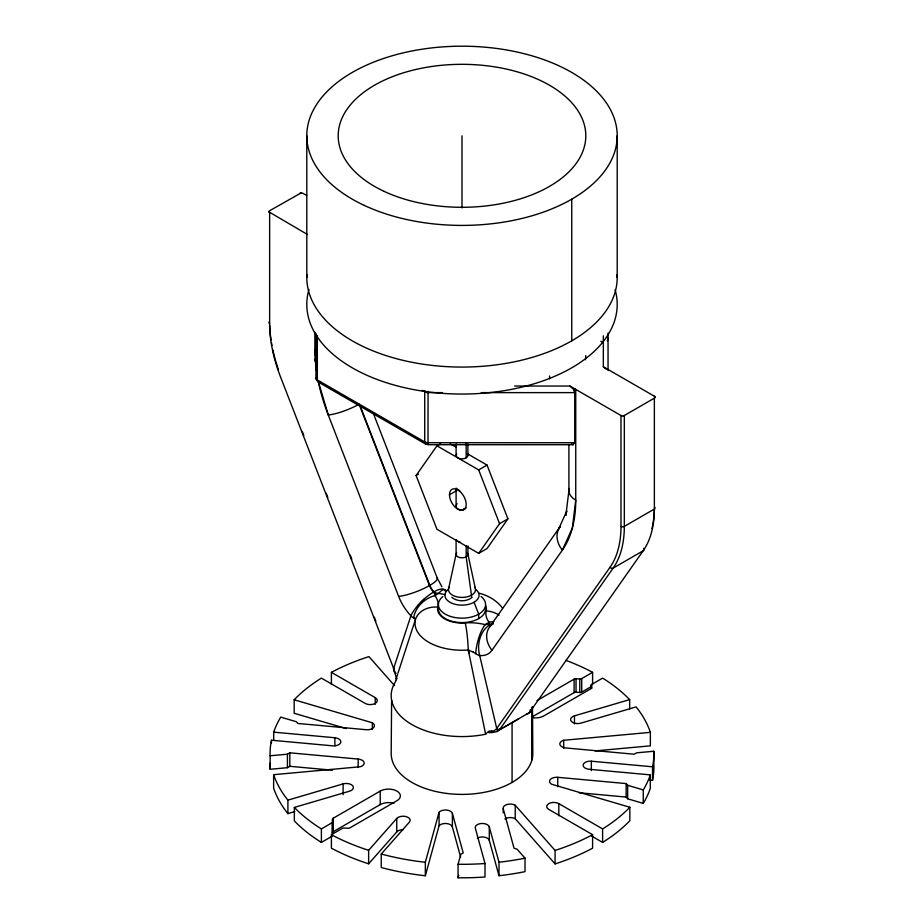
<?xml version="1.0" encoding="UTF-8"?>
<svg xmlns="http://www.w3.org/2000/svg" width="924" height="924" viewBox="0 0 924 924"><rect width="100%" height="100%" fill="white"/><g stroke="black" fill="none" stroke-linecap="round" stroke-linejoin="round"><path stroke-width="1.39" d="M568.918 444.502L568.907 490.609L565.892 515.257L566.782 511.041L558.627 529.071M391.614 700.184L391.187 753.51A70.813 40.887 0 0 0 462 794.397A70.813 40.887 0 0 0 532.813 753.51L532.49 706.779M395.241 682.051A70.813 40.887 0 0 0 411.931 724.601A70.813 40.887 0 0 0 485.631 734.234C489.893 729.267 488.473 733.206 493.289 732.293M532.282 706.952L531.947 759.909L532.293 707.472M481.242 392.619L574.67 392.619L574.728 388.761L569.946 386.036L514.61 386.036M489.431 732.339L488.738 731.542M396.431 678.516L393.89 669.091L280.596 377.096A115.662 66.782 60 0 1 269.635 323.55A2.356 1.363 0 0 1 269.392 321.783M603.326 335.816L603.326 366.77L608.05 369.531A23.366 13.49 0 0 1 609.135 370.12L654.365 396.234A2.356 1.363 0 0 1 654.365 398.163L624.324 415.511A2.356 1.363 0 0 1 620.986 415.511L575.744 389.397A23.366 13.49 0 0 1 574.728 388.761L574.728 442.735L573.169 444.721L427.997 444.71L428.066 391.291M465.28 508.408C461.723 511.688 453.234 508.939 457.091 503.684M396.442 678.204L396.431 678.643M448.66 588.403L456.167 553.892M393.913 803.337A11.804 6.815 0 0 0 380.214 804.585L333.206 831.727A2.356 1.363 0 0 0 332.524 832.847L332.524 819.357A2.356 1.363 0 0 1 333.206 818.237L380.214 791.094A11.804 6.815 0 0 1 396.904 791.094A11.804 6.815 0 0 1 396.904 800.738L349.896 827.869A2.356 1.363 0 0 1 347.967 828.262L344.213 828.019A2.356 1.363 0 0 0 342.284 828.412L331.404 834.695L331.404 848.186A191.903 110.799 0 0 0 368.63 863.801L368.63 850.311L396.754 818.445A7.08 4.089 0 0 1 406.271 816.654A7.08 4.089 0 0 1 409.367 822.152L381.242 854.03L381.242 867.521A191.903 110.799 0 0 0 425.34 875.767L425.34 862.277L439.073 812.231A7.08 4.089 0 0 1 446.488 810.048A7.08 4.089 0 0 1 452.379 813.443L463.213 852.921L460.822 854.307L458.073 864.286L458.073 877.777A191.903 110.799 0 0 0 485.008 877.003L485.008 863.513L475.317 828.181A7.08 4.089 0 0 1 481.196 823.503A7.08 4.089 0 0 1 489.304 826.911L498.995 862.231L498.995 875.721A191.903 110.799 0 0 0 525.017 871.655L525.017 858.165L517.07 849.168L514.056 848.278L503.233 808.8A7.08 4.089 0 0 1 507.01 804.515A7.08 4.089 0 0 1 515.234 805.266L555.07 850.415L555.07 863.905A191.903 110.799 0 0 0 592.596 848.186L592.596 834.695L548.798 809.412A7.08 4.089 0 0 1 548.798 803.626A7.08 4.089 0 0 1 558.812 803.626L602.61 828.92L602.61 842.411L591.66 836.081M425.34 875.767L439.073 825.721L439.073 812.231M458.073 877.777L458.766 875.282M332.27 836.128L321.39 842.411L321.39 828.92L332.536 822.441L332.524 819.357M629.66 709.054L629.66 699.607A191.903 110.799 0 0 0 602.61 678.112L591.464 684.58L591.06 688.207M607.53 340.575L608.05 338.819A4.724 2.726 0 0 0 607.53 337.583M395.588 680.93L397.667 674.174M398.013 673.053L415.43 619.484L414.703 618.271M395.553 681.427L395.853 680.572M488.946 731.173L489.108 732.143M489.42 731.196L494.005 730.861L496.477 728.944A26.992 7.611 -42 0 0 496.731 728.47L610.025 567.29A115.662 66.782 60 0 0 620.986 526.391L620.986 415.511M607.345 340.737L607.819 340.009M467.405 453.753L487.04 465.084L507.9 518.861L487.04 548.544L478.69 553.361L436.96 529.267L416.1 475.502L436.96 445.818L440.54 443.751M478.69 553.361L499.561 523.677L507.9 518.861M489.789 626.749L560.163 526.622A23.366 18.434 35.1 0 0 562.358 550.138L491.972 650.265A35.17 20.305 60 0 1 479.695 655.474A3.811 1.79 39.3 0 1 478.551 655.278L475.721 653.684A20.143 15.419 30.1 0 0 473.261 652.055M494.005 732.247L497.459 731.438L499.584 729.671L613.143 568.121A118.029 68.145 60 0 0 624.324 526.391L624.324 415.511L623.019 415.892M526.715 713.755L528.285 713.663L529.579 712.404A26.819 5.671 -38.8 0 1 529.891 711.954L643.185 550.773A118.029 68.145 60 0 0 654.365 509.043A2.356 1.363 0 0 0 654.608 507.288M445.299 591.106A23.366 7.496 -43.9 0 0 433.933 591.88L433.599 592.065A23.366 7.496 -43.9 0 0 424.058 599.133L417.694 605.624A23.366 7.496 -43.9 0 0 410.926 615.765L393.416 669.045L394.109 668.26M437.826 607.08A36.902 21.298 0 0 0 434.846 595.61L434.603 593.566A4.759 2.529 33.7 0 0 434.361 593.069L438.865 593.312A36.914 21.31 0 0 0 445.276 594.571M417.694 605.624L418.872 604.284M368.63 863.801L396.754 831.935A7.08 4.089 0 0 1 403.06 829.706M424.058 599.133L420.108 602.956M359.621 405.509L429.475 585.562A11.804 6.815 60 0 0 433.599 592.065A3.858 2.033 34 0 1 434.164 592.769L434.8 592.55L434.361 593.069M493.173 623.977A11.804 6.815 60 0 1 490.401 624.474A3.858 1.883 -32.8 0 1 489.836 624.312L485.135 624.624A23.366 7.739 -75.6 0 0 475.721 653.684M489.443 624.612L490.067 624.67A11.804 6.815 60 0 0 491.995 624.52M472.141 597.378C466.516 601.917 457.484 601.917 451.859 597.378M504.065 727.246L518.953 718.653M300.981 193L269.635 210.73A2.356 1.363 0 0 0 269.635 212.659L269.635 323.55M416.1 475.502L418.48 474.116M436.96 445.818L478.69 469.912L487.04 465.084M449.48 494.767L456.629 490.644M485.135 624.624L489.119 622.326A23.366 17.441 -37.6 0 1 493.739 621.586M332.548 770.212L289.813 766.308L287.422 767.694L270.131 769.276L270.131 755.774L287.422 754.203L289.813 752.817L358.189 759.066A7.08 4.089 0 0 1 364.079 762.473A7.08 4.089 0 0 1 360.302 766.747L273.631 774.682L273.631 788.172A191.903 110.799 0 0 0 287.907 813.628L294.814 811.595M536.994 700.588L574.104 679.152A2.356 1.363 0 0 1 576.033 678.77L579.787 679.001A2.356 1.363 0 0 0 581.716 678.62L592.596 672.337L592.596 684.476M532.039 716.932L574.104 692.642A2.356 1.363 0 0 1 576.033 692.261L579.787 692.492A2.356 1.363 0 0 0 581.716 692.111L591.395 686.52M394.456 670.016L393.913 670.42L394.733 672.614L394.444 671.009M461.619 510.36L466.17 507.934M502.933 727.789L497.239 730.41M497.551 730.226L501.466 728.435M287.907 813.628L287.907 800.138L343.104 783.899A7.08 4.089 0 0 1 352.633 785.689A7.08 4.089 0 0 1 349.538 791.187L294.34 807.426L294.34 820.916A191.903 110.799 0 0 0 321.39 842.411M594.964 750.912L650.369 745.841L650.369 732.351A191.903 110.799 0 0 0 636.093 706.895L580.896 723.134A7.08 4.089 0 0 1 571.367 721.344A7.08 4.089 0 0 1 574.462 715.846L629.66 699.607M492.561 732.305L491.476 732.57M649.676 780.029L652.529 780.295A191.903 110.799 0 0 0 653.869 764.737L653.869 751.247L636.578 752.829L634.187 754.215L565.811 747.955A7.08 4.089 0 0 1 559.921 744.559A7.08 4.089 0 0 1 563.698 740.274L650.369 732.351M442.446 392.619L428.066 392.619A4.724 2.726 0 0 1 424.728 391.822L422.233 390.378M574.728 442.735L428.066 442.735A4.724 2.726 0 0 1 424.728 441.938L317.336 379.926A4.724 2.726 0 0 1 315.95 377.997L315.95 333.506M496.269 729.29L496.673 729.302A2.356 1.802 36.3 0 0 499.445 729.856L529.521 712.496A2.356 1.917 33.7 0 0 530.018 710.048M489.824 732.489L488.195 732.362L490.575 732.605M273.689 740.251L273.689 732.154L334.881 737.756A7.08 4.089 0 0 1 340.771 742.434A7.08 4.089 0 0 1 332.663 745.83L271.471 740.228A191.903 110.799 0 0 0 270.131 755.774M602.61 842.411A191.903 110.799 0 0 0 629.833 820.743L629.833 807.253L551.64 784.245A7.08 4.089 0 0 1 550.334 779.498A7.08 4.089 0 0 1 557.75 777.315L626.137 783.575L626.137 797.066L627.662 798.798L643.266 803.395A191.903 110.799 0 0 0 650.311 788.368L650.311 774.878L589.119 769.276A7.08 4.089 0 0 1 583.229 764.598A7.08 4.089 0 0 1 591.337 761.203L652.529 766.793L652.529 780.295M579.117 792.769L626.137 797.066M468.295 650.115L473.25 652.078M573.169 444.721L571.506 443.855M478.748 593.15C488.034 595.275 496.754 600.508 502.564 608.119M485.123 624.647A36.902 21.298 0 0 0 465.257 622.915A24.417 14.103 0 0 1 437.803 607.08A23.366 18.907 13.1 0 0 415.43 619.484A46.997 27.131 0 0 0 468.272 649.999L468.884 650.161M626.137 783.575L627.662 785.308L643.266 789.904L643.266 803.395M346.304 728.609L294.167 713.27L294.167 699.78L372.36 722.787A7.08 4.089 0 0 1 373.666 727.534A7.08 4.089 0 0 1 366.251 729.717L297.863 723.457L296.338 721.725L280.734 717.128A191.903 110.799 0 0 0 273.689 732.154M459.759 490.875L456.098 488.161L456.098 506.19M413.028 617.602L413.675 617.856A23.366 17.441 -37.6 0 1 434.881 595.61L438.865 593.312A23.366 7.739 -75.6 0 1 446.119 590.667M600.831 341.233L603.326 342.677M306.687 195.507L303.014 193.382A2.356 1.363 0 0 0 299.676 193.382M307.53 234.534L268.976 211.908M450.219 443.832L456.352 447.378M318.318 382.086L425.71 444.098M331.404 684.476L331.404 672.337L375.202 697.62L375.202 704.365M603.326 366.77L606.098 369.103M569.946 386.036L573.284 389.096L574.67 392.619M654.365 396.234L655.024 396.985M515.234 805.266L515.234 818.756L555.07 863.905M394.536 685.643L368.93 656.618A191.903 110.799 0 0 0 331.404 672.337M316.47 379.752L317.336 380.723L316.47 379.752A4.724 3.858 0 0 1 315.95 377.997M441.926 586.809L437.283 578.181L373.157 412.913M395.738 672.845L395.992 673.492M478.69 469.912L499.561 523.677M474.07 602.252L478.69 614.171L478.69 618.606M360.476 406.664L429.81 585.366A11.804 6.815 60 0 0 433.933 591.88A3.823 3.419 3.3 0 0 434.557 592.399M314.495 359.159L316.066 363.201M412.993 617.532A4.458 1.271 54.1 0 1 410.926 615.777A35.17 20.305 60 0 1 398.637 596.384L328.263 414.992A141.395 81.635 60 0 1 318.272 381.381M302.217 431.427L303.788 435.47M326.241 493.324L327.801 497.366M350.254 555.22L351.825 559.263M374.266 617.128L375.837 621.159M318.676 382.721L328.263 414.992A23.366 4.943 -21.2 0 0 359.101 404.169M489.304 826.911L489.304 840.401L498.995 875.721M452.379 813.443L452.379 826.934L460.591 856.883M467.833 553.892L475.34 588.403M465.257 622.938A23.366 2.553 85.6 0 1 468.272 649.999L485.631 734.234M468.272 649.999L468.942 653.222M396.708 678.332L396.835 678.978M316.493 364.761L314.865 349.526L314.865 332.27M471.598 596.361L466.17 556.826L466.17 545.553M654.365 398.163L654.365 509.043L624.324 526.391A2.356 1.363 0 0 1 620.986 526.391M627.662 785.308L627.662 798.798M617.197 135.805L617.197 277.466M608.05 333.09L608.05 370.478M591.73 684.395L591.73 688.449M591.337 761.203L591.337 770.651M581.716 678.62L581.716 692.111M579.787 679.001L579.787 692.492M576.033 678.77L576.033 692.261M575.744 389.397L575.744 500.15L572.349 528.066L562.358 550.138A141.395 81.635 60 0 0 575.744 500.15A23.366 13.49 0 0 1 569.196 488.496M574.462 715.846L574.462 723.942M574.104 679.152L574.104 692.642M571.748 199.168L571.748 340.829M563.698 740.274L563.698 748.371M558.812 803.626L558.812 815.765M557.75 777.315L557.75 786.763M549.549 375.987L549.549 378.852M512.069 722.834L512.069 782.42M503.233 808.8L503.233 812.843M467.902 443.947L467.902 455.451M467.902 545.957L467.902 554.423M466.17 443.485L466.17 457.865M462 135.805L462 207.923M456.098 443.947L456.098 455.451M456.098 540.321L456.098 554.423M396.754 818.445L396.754 831.935M380.214 791.094L380.214 804.585M372.36 722.787L372.36 729.533M358.189 759.066L358.189 767.163M343.104 783.899L343.104 794.698M334.881 737.756L334.881 745.841M333.206 818.237L333.206 831.727M332.94 833.667L332.94 821.517A2.356 1.363 0 0 1 332.744 822.233M332.27 822.637L332.27 834.776M317.336 335.551L317.336 379.926A4.724 2.726 -60 0 0 320.154 382.109M306.803 135.805L306.803 277.466M289.813 752.817L289.813 766.308M287.422 754.203L287.422 767.694M271.471 740.228L271.471 742.931M460.175 542.145A5.902 3.407 0 0 1 456.387 539.962M467.255 453.903A5.902 3.407 0 0 1 462 458.858A5.902 3.407 0 0 1 456.745 453.903M467.255 552.875A5.902 3.407 0 0 1 462 557.83A5.902 3.407 0 0 1 456.745 552.875M474.844 587.214A13.502 7.796 0 0 1 462 597.424A13.502 7.796 0 0 1 449.156 587.214M475.802 589.489A17.059 9.852 0 0 1 473.423 602.598A17.059 9.852 0 0 1 450.577 602.598A17.059 9.852 0 0 1 448.198 589.489M585.781 355.567A123.804 71.483 0 0 1 585.423 359.783M615.107 289.766A155.197 89.605 0 0 1 461.677 394.051A155.197 89.605 0 0 1 308.997 289.408M617.128 274.659A155.197 89.605 0 0 1 462 367.071A155.197 89.605 0 0 1 306.872 274.659M278.517 369.993A118.029 68.145 60 0 1 272.765 349.584M271.945 345.449A118.029 68.145 60 0 1 271.46 342.712M271.032 339.986A118.029 68.145 60 0 1 269.704 325.433M643.612 548.313A2.356 1.86 35.1 0 1 643.185 550.773L613.143 568.121A2.356 1.86 35.1 0 1 610.025 567.29M530.584 710.117A2.356 1.86 35.1 0 1 529.891 711.954M654.331 509.921A115.662 66.782 60 0 1 652.818 524.486M652.575 525.721A115.662 66.782 60 0 1 651.94 528.563M499.849 729.302A2.356 1.86 35.1 0 1 496.731 728.47L479.695 655.474A23.366 17.544 -83.5 0 1 490.067 624.67L490.401 624.474A23.366 17.544 -83.5 0 1 493.07 623.25M492.469 732.455A2.356 0.624 86.9 0 1 491.649 731.219M491.972 650.265A23.366 18.434 35.1 0 1 491.776 624.636M436.717 577.569A23.366 4.943 -21.2 0 1 429.81 585.366L429.475 585.562A23.366 4.943 -21.2 0 1 398.637 596.384M485.758 605.694A24.417 14.103 0 0 1 486.197 610.845A23.366 18.907 13.1 0 1 499.064 615.061M486.174 610.845A36.902 21.298 0 0 0 489.154 622.314L489.397 623.943A4.759 2.31 -32.4 0 0 489.639 624.197M485.608 608.962A23.608 13.629 0 0 1 462 622.591A23.608 13.629 0 0 1 438.392 608.962M413.698 617.844A20.143 5.105 -18.3 0 1 414.726 618.271M316.389 370.455A141.395 81.635 60 0 1 314.865 349.526A23.366 13.49 0 0 0 316.689 350.473M318.526 381.439A4.724 3.858 0 0 1 317.902 381.115M428.066 443.855A4.724 2.726 -60 0 1 424.728 441.938L424.728 391.822A4.724 2.726 -60 0 1 424.89 390.54M481.092 596.523A23.608 13.629 0 0 1 477.8 614.656A23.608 13.629 0 0 1 446.2 614.656A23.608 13.629 0 0 1 442.908 596.523M270.131 769.276A191.903 110.799 0 0 1 270.212 763.039M504.908 818.941A7.08 4.089 0 0 1 515.234 818.756M477.304 838.149A7.08 4.089 0 0 1 484.499 837.156A7.08 4.089 0 0 1 489.304 840.401M439.073 825.721A7.08 4.089 0 0 1 446.488 823.538A7.08 4.089 0 0 1 452.379 826.934M531.797 717.59A11.804 6.815 0 0 0 543.786 715.938L590.794 688.796A2.356 1.363 0 0 0 591.476 687.675L591.06 685.516A2.356 1.363 0 0 1 591.256 684.799M653.869 751.247A191.903 110.799 0 0 1 652.529 766.793M650.311 774.878A191.903 110.799 0 0 1 643.266 789.904M629.833 807.253A191.903 110.799 0 0 1 602.61 828.92M592.596 834.695A191.903 110.799 0 0 1 555.07 850.415M525.017 858.165A191.903 110.799 0 0 1 498.995 862.231M485.008 863.513A191.903 110.799 0 0 1 458.073 864.286M425.34 862.277A191.903 110.799 0 0 1 381.242 854.03M368.63 850.311A191.903 110.799 0 0 1 331.404 834.695M321.39 828.92A191.903 110.799 0 0 1 294.34 807.426M287.907 800.138A191.903 110.799 0 0 1 273.631 774.682M294.167 699.78A191.903 110.799 0 0 1 321.39 678.112L365.188 703.407A7.08 4.089 0 0 0 375.202 703.407A7.08 4.089 0 0 0 375.202 697.62M565.915 660.371A191.903 110.799 0 0 1 592.596 672.337M449.526 495.807A11.804 6.815 60 0 0 462.728 510.221A11.804 6.815 60 0 0 461.226 492.746A11.804 6.815 60 0 0 449.526 495.807M384.084 191.36A123.804 71.483 0 0 0 584.28 146.985A123.804 71.483 0 0 0 417.636 69.069A123.804 71.483 0 0 0 384.084 191.36M364.333 205.44A155.197 89.605 0 0 0 615.292 149.827A155.197 89.605 0 0 0 406.375 52.148A155.197 89.605 0 0 0 364.333 205.44"/></g></svg>
